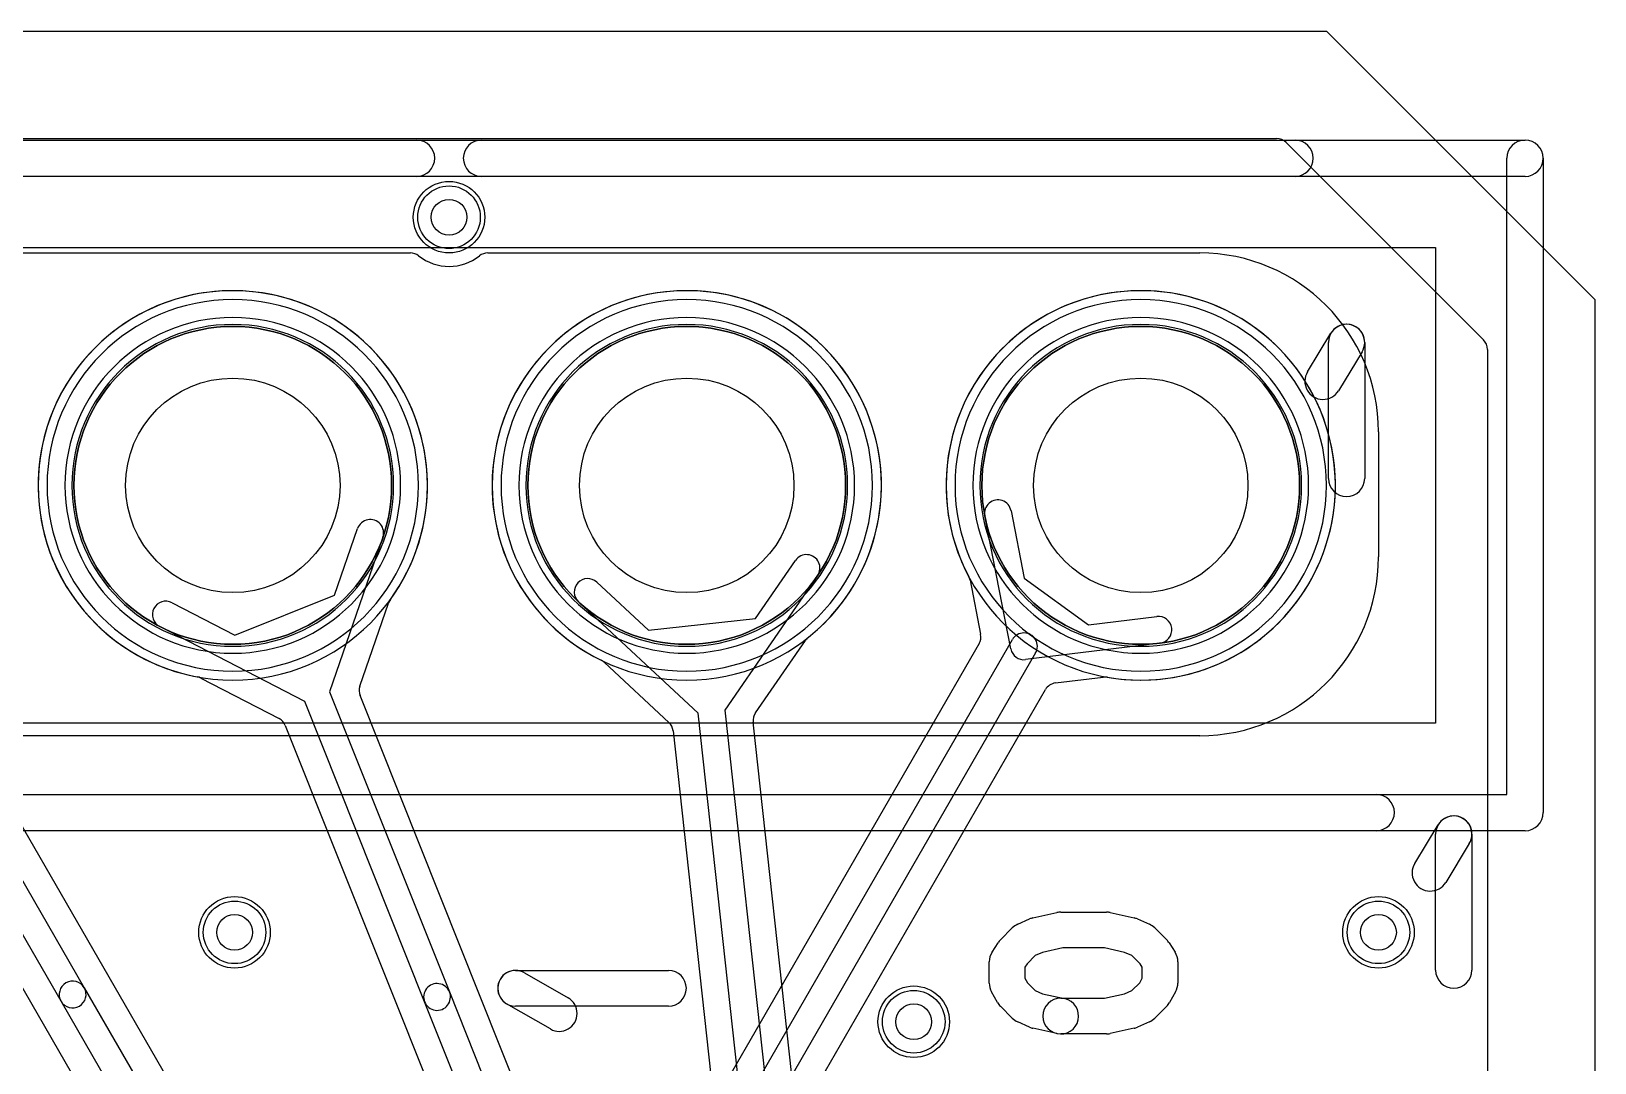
# Model space of a CAD drawing. Extents: x 0 to 57.1, y 0 to 59.8.
# Drawn here: x 45.86 to 54.61, y 54.07 to 59.84 of the extents above; entities that cross this region are included whole.
import ezdxf

# ---------------------------------------------------------------- set-up
doc = ezdxf.new("R2010")
doc.units = 0
for name, color, linetype in [('Hole', 1, 'CONTINUOUS'), ('L1', 3, 'CONTINUOUS'), ('L2', 3, 'CONTINUOUS'), ('L3', 3, 'CONTINUOUS'), ('L4', 3, 'CONTINUOUS'), ('MetalMask-A', 176, 'CONTINUOUS'), ('Outline', 7, 'CONTINUOUS'), ('PartsArea-A', 111, 'CONTINUOUS'), ('PartsArea-B', 111, 'CONTINUOUS'), ('PartsSilk-A', 221, 'CONTINUOUS'), ('PartsSilk-B', 221, 'CONTINUOUS'), ('Resist-A', 2, 'CONTINUOUS'), ('Resist-B', 2, 'CONTINUOUS'), ('Silk-A', 140, 'CONTINUOUS'), ('Silk-B', 140, 'CONTINUOUS')]:
    doc.layers.add(name, color=color, linetype=linetype)

msp = doc.modelspace()

# ---------------------------------------------------------------- linework, layer by layer
at = {"layer": 'Hole'}
for centre, radius in [((48.2, 58.8), 0.1), ((46.99, 57.3), 0.6), ((49.53, 57.3), 0.6), ((52.07, 57.3), 0.6), ((47, 54.8), 0.1), ((53.4, 54.8), 0.1), ((50.8, 54.3), 0.1)]:
    msp.add_circle(centre, radius, dxfattribs=at)
at = {"layer": 'L1'}
for p, q in [((4.46017, 59.23996), (52.83039, 59.23996)), ((52.88398, 59.21744), (53.98799, 58.11344)), ((54.00996, 58.06041), (54.00996, 46.886)), ((51.34297, 56.38561), (51.19752, 57.12938)), ((51.34474, 57.15816), (51.41846, 56.7812)), ((51.41846, 56.7812), (51.77847, 56.51983)), ((51.11504, 56.76938), (51.17416, 56.46711)), ((51.77847, 56.51983), (52.15972, 56.56647)), ((46.80588, 48.56403), (51.35163, 56.4375)), ((51.1655, 56.4152), (46.67595, 48.63905)), ((51.48153, 56.3625), (46.93579, 48.48903)), ((52.17794, 56.41757), (51.42569, 56.32555)), ((49.97917, 53.46024), (51.53663, 56.15785)), ((51.59247, 56.19479), (51.86038, 56.22757))]:
    msp.add_line(p, q, dxfattribs=at)
for centre, radius in [((48.2, 58.8), 0.2), ((46.99, 57.3), 0.889), ((49.53, 57.3), 0.889), ((52.07, 57.3), 0.889), ((47, 54.8), 0.2), ((53.4, 54.8), 0.2), ((50.8, 54.3), 0.2)]:
    msp.add_circle(centre, radius, dxfattribs=at)
for centre, radius, start, end in [((52.83039, 59.16496), 0.075, 45.005402, 90), ((52.83095, 59.16441), 0.075, 45, 45.605024), ((46.99, 57.3), 1.08904, 90, -90), ((46.99, 57.3), 1.08904, -90, 90), ((49.53, 57.3), 1.08904, 90, -90), ((49.53, 57.3), 1.08904, -90, 90), ((52.07001, 57.30001), 1.08905, -99.878179, -152.082188), ((53.93496, 58.06041), 0.075, 0, 45), ((51.27113, 57.14377), 0.075, 11.061239, -168.935007), ((51.04143, 56.75499), 0.075, 11.061239, 27.921497), ((52.16883, 56.49202), 0.075, -83.02374, 96.974135), ((51.10055, 56.45271), 0.07501, -30.007343, 11.068736), ((51.41658, 56.4), 0.075, -30.000728, 150), ((51.41658, 56.4), 0.07501, -168.938761, -83.02374), ((51.60158, 56.12035), 0.075, 96.977188, 149.999272), ((51.86949, 56.15313), 0.075, 96.338504, 96.977188), ((51.87031, 56.15322), 0.075, 80.119468, 96.968678)]:
    msp.add_arc(centre, radius, start, end, dxfattribs=at)
at = {"layer": 'L2'}
for p, q in [((4.46017, 59.23996), (52.83039, 59.23996)), ((52.88398, 59.21744), (53.98799, 58.11344)), ((54.00996, 58.06041), (54.00996, 46.886))]:
    msp.add_line(p, q, dxfattribs=at)
for centre in [(48.2, 58.8), (47, 54.8), (53.4, 54.8), (50.8, 54.3)]:
    msp.add_circle(centre, 0.2, dxfattribs=at)
for centre, radius, start, end in [((52.83039, 59.16496), 0.075, 45.005402, 90), ((52.83095, 59.16441), 0.075, 45, 45.605024), ((46.99, 57.3), 0.90004, 90, -90), ((46.99, 57.3), 0.90004, -90, 90), ((49.53, 57.3), 0.90004, 90, -90), ((49.53, 57.3), 0.90004, -90, 90), ((52.07, 57.3), 0.90004, 90, -90), ((52.07, 57.3), 0.90004, -90, 90), ((53.93496, 58.06041), 0.075, 0, 45)]:
    msp.add_arc(centre, radius, start, end, dxfattribs=at)
at = {"layer": 'L3'}
for p, q in [((4.46017, 59.23996), (52.83039, 59.23996)), ((52.88398, 59.21744), (53.98799, 58.11344)), ((54.00996, 58.06041), (54.00996, 46.886))]:
    msp.add_line(p, q, dxfattribs=at)
for centre in [(48.2, 58.8), (47, 54.8), (53.4, 54.8), (50.8, 54.3)]:
    msp.add_circle(centre, 0.2, dxfattribs=at)
for centre, radius, start, end in [((52.83039, 59.16496), 0.075, 45.005402, 90), ((52.83095, 59.16441), 0.075, 45, 45.605024), ((46.99, 57.3), 0.90004, 90, -90), ((46.99, 57.3), 0.90004, -90, 90), ((49.53, 57.3), 0.90004, 90, -90), ((49.53, 57.3), 0.90004, -90, 90), ((52.07, 57.3), 0.90004, 90, -90), ((52.07, 57.3), 0.90004, -90, 90), ((53.93496, 58.06041), 0.075, 0, 45)]:
    msp.add_arc(centre, radius, start, end, dxfattribs=at)
at = {"layer": 'L4'}
for p, q in [((4.46017, 59.23996), (52.83039, 59.23996)), ((52.88398, 59.21744), (53.98799, 58.11344)), ((54.00996, 58.06041), (54.00996, 46.886)), ((47.55935, 56.68518), (47.68843, 57.05852)), ((47.83019, 57.0095), (47.53168, 56.14609)), ((49.91387, 56.55516), (50.13823, 56.88028)), ((50.26169, 56.79508), (49.74283, 56.04317)), ((47.00091, 56.46212), (47.55935, 56.68518)), ((49.0268, 56.75879), (49.31609, 56.48981)), ((46.65014, 56.64379), (47.00091, 56.46212)), ((47.70087, 56.17627), (47.86172, 56.6415)), ((49.59371, 56.02687), (48.92466, 56.64893)), ((47.39238, 56.09045), (46.58116, 56.51059)), ((49.31609, 56.48981), (49.91387, 56.55516)), ((49.9139, 56.0269), (50.19351, 56.43209)), ((49.06917, 56.30968), (49.06975, 56.30915)), ((49.07023, 56.30871), (49.43018, 55.97403)), ((46.02917, 54.4148), (45.02131, 56.16046)), ((45.15121, 56.23547), (46.15907, 54.4898)), ((47.31083, 52.79497), (45.32305, 56.23791)), ((46.81185, 56.22215), (47.24896, 55.99576)), ((48.06325, 54.4109), (47.39238, 56.09045)), ((47.53168, 56.14609), (48.20255, 54.46654)), ((49.02313, 52.81673), (47.7021, 56.12394)), ((44.93327, 56.01288), (46.92105, 52.56994)), ((49.8931, 53.28773), (49.59371, 56.02687)), ((49.74283, 56.04317), (50.04222, 53.30405)), ((47.28412, 55.95698), (48.60516, 52.64977)), ((49.45367, 55.92725), (49.7382, 53.32415)), ((50.1856, 53.37308), (49.90107, 55.97615)), ((47.05099, 52.64496), (46.02917, 54.4148)), ((46.15907, 54.4898), (47.18089, 52.71996)), ((48.7445, 52.70543), (48.06325, 54.4109)), ((48.20255, 54.46654), (48.8838, 52.76107))]:
    msp.add_line(p, q, dxfattribs=at)
for centre, radius in [((48.2, 58.8), 0.2), ((46.99, 57.3), 0.889), ((49.53, 57.3), 0.889), ((52.07, 57.3), 0.889), ((47, 54.8), 0.2), ((53.4, 54.8), 0.2), ((50.8, 54.3), 0.2)]:
    msp.add_circle(centre, radius, dxfattribs=at)
for centre, radius, start, end in [((52.83039, 59.16496), 0.075, 45.005402, 90), ((52.83095, 59.16441), 0.075, 45, 45.605024), ((46.99, 57.3), 1.08904, -35.926959, -100.525639), ((49.53, 57.29999), 1.08904, -51.461878, -116.084827), ((52.07, 57.3), 1.08904, 90, -90), ((52.07, 57.3), 1.08904, -90, 90), ((53.93496, 58.06041), 0.075, 0, 45), ((47.75931, 57.03401), 0.075, -19.075166, 160.927852), ((50.19996, 56.83768), 0.075, -34.609637, 145.39187), ((48.97573, 56.70386), 0.075, 47.08551, -132.915918), ((46.61565, 56.57719), 0.075, 62.621813, -117.380463), ((47.9326, 56.61699), 0.075, 144.069794, 160.924834), ((50.25524, 56.38949), 0.075, 128.54169, 145.390363), ((49.01858, 56.25432), 0.075, 47.577786, 64.261749), ((49.01916, 56.25378), 0.075, 47.08551, 47.582939), ((46.77736, 56.15555), 0.075, 62.621813, 79.475138), ((47.77175, 56.15176), 0.075, 160.924834, -158.226962), ((47.21447, 55.92916), 0.075, 21.773038, 62.621813), ((49.97563, 55.9843), 0.075, 145.390363, -173.761883), ((49.37911, 55.9191), 0.075, 6.238117, 47.08551), ((46.09412, 54.4523), 0.075, 30.000728, -149.999942), ((48.1329, 54.43872), 0.075, 21.773038, -158.226051), ((46.09412, 54.4523), 0.075, -149.999272, 29.999995), ((48.1329, 54.43872), 0.075, -158.226962, 21.773577), ((49.02385, 58.57904), 8.77497, -150.000095, -104.999878), ((49.02386, 58.57904), 8.925, -150.000091, -104.999997)]:
    msp.add_arc(centre, radius, start, end, dxfattribs=at)
at = {"layer": 'MetalMask-A'}
for centre, start, end in [((46.99, 57.3), 0, 180), ((49.53, 57.3), 0, 180), ((52.07, 57.3), 0, 180), ((46.99, 57.3), 180, 0), ((49.53, 57.3), 180, 0), ((52.07, 57.3), 180, 0)]:
    msp.add_arc(centre, 0.889, start, end, dxfattribs=at)
at = {"layer": 'Outline'}
for p, q in [((1, 59.84), (53.11, 59.84)), ((53.11, 59.84), (54.61, 58.34)), ((54.61, 58.34), (54.61, 46.886))]:
    msp.add_line(p, q, dxfattribs=at)
at = {"layer": 'PartsArea-A'}
for p, q in [((32.64, 58.63), (53.72, 58.63)), ((53.72, 58.63), (53.72, 55.97)), ((53.72, 55.97), (32.64, 55.97))]:
    msp.add_line(p, q, dxfattribs=at)
at = {"layer": 'PartsArea-B'}
for centre, start, end in [((46.99, 57.3), 0, 180), ((49.53, 57.3), 0, 180), ((52.07, 57.3), 0, 180), ((46.99, 57.3), 180, 0), ((49.53, 57.3), 180, 0), ((52.07, 57.3), 180, 0)]:
    msp.add_arc(centre, 0.889, start, end, dxfattribs=at)
at = {"layer": 'PartsSilk-A'}
for p, q in [((32.14, 59.2316), (54.22, 59.2316)), ((54.1184, 55.5716), (54.1184, 59.13)), ((54.3216, 59.13), (54.3216, 55.47)), ((54.22, 59.0284), (32.2416, 59.0284)), ((53.00298, 57.93487), (53.13439, 58.15222)), ((53.11973, 57.33892), (53.11973, 58.09965)), ((53.32293, 58.09965), (53.32293, 57.33892)), ((53.30827, 58.04708), (53.17686, 57.82973)), ((32.2416, 55.5716), (54.1184, 55.5716)), ((54.22, 55.3684), (32.14, 55.3684)), ((51.38161, 54.84508), (51.44828, 54.87471)), ((51.4672, 54.88095), (51.60053, 54.91058)), ((51.62222, 54.91296), (51.87778, 54.91296)), ((51.89947, 54.91058), (52.0328, 54.88095)), ((52.05172, 54.87471), (52.11839, 54.84508)), ((51.28485, 54.75775), (51.35151, 54.82441)), ((52.14849, 54.82441), (52.21515, 54.75775)), ((51.23811, 54.68927), (51.27145, 54.74112)), ((51.52036, 54.68788), (51.4798, 54.66986)), ((51.6332, 54.71296), (51.52036, 54.68788)), ((51.8668, 54.71296), (51.6332, 54.71296)), ((51.97964, 54.68788), (51.8668, 54.71296)), ((52.0202, 54.66986), (51.97964, 54.68788)), ((52.22855, 54.74112), (52.26189, 54.68927)), ((48.57222, 54.58704), (49.42778, 54.58704)), ((51.22222, 54.51667), (51.22222, 54.63519)), ((51.43386, 54.62392), (51.42222, 54.60581)), ((51.42222, 54.60581), (51.42222, 54.54287)), ((51.4798, 54.66986), (51.43386, 54.62392)), ((52.06614, 54.62392), (52.0202, 54.66986)), ((52.07778, 54.60581), (52.06614, 54.62392)), ((52.07778, 54.54287), (52.07778, 54.60581)), ((52.27778, 54.63519), (52.27778, 54.51667)), ((48.62212, 54.5737), (48.86657, 54.43296)), ((51.42222, 54.54287), (51.43598, 54.51841)), ((51.43598, 54.51841), (51.4798, 54.47458)), ((52.0202, 54.47458), (52.06402, 54.51841)), ((52.06402, 54.51841), (52.07778, 54.54287)), ((51.26841, 54.40838), (51.23507, 54.46764)), ((51.4798, 54.47458), (51.52036, 54.45656)), ((51.52036, 54.45656), (51.64391, 54.4291)), ((51.62222, 54.43148), (51.8668, 54.43148)), ((51.8668, 54.43148), (51.97964, 54.45656)), ((51.97964, 54.45656), (52.0202, 54.47458)), ((52.26493, 54.46764), (52.23159, 54.40838)), ((48.76677, 54.25964), (48.52232, 54.40038)), ((49.42778, 54.38704), (48.57222, 54.38704)), ((51.3515, 54.32003), (51.28484, 54.3867)), ((52.21516, 54.3867), (52.1485, 54.32003)), ((51.44828, 54.26973), (51.38161, 54.29936)), ((51.60053, 54.23386), (51.4672, 54.26349)), ((52.0328, 54.26349), (51.89947, 54.23386)), ((52.11839, 54.29936), (52.05172, 54.26973)), ((51.87778, 54.23148), (51.62222, 54.23148))]:
    msp.add_line(p, q, dxfattribs=at)
for centre, radius, start, end in [((54.22, 59.13), 0.1016, 0, 180), ((54.22, 59.13), 0.1016, -90, 90), ((53.22133, 58.09965), 0.1016, 0, 180), ((53.22133, 58.09965), 0.1016, -31.16009, 148.842805), ((53.08992, 57.8823), 0.1016, 148.83991, -31.157195), ((53.22133, 57.33892), 0.1016, 180, 0), ((54.22, 55.47), 0.1016, -90, 0), ((51.48889, 54.78333), 0.1, 102.526943, 113.960744), ((51.62222, 54.81296), 0.1, 90, 102.526943), ((51.87778, 54.81296), 0.1, 77.473057, 90), ((52.01111, 54.78333), 0.1, 66.039256, 77.473057), ((51.42222, 54.7537), 0.1, 113.960744, 135), ((52.07778, 54.7537), 0.1, 45, 66.039256), ((51.32222, 54.63519), 0.1, 147.260298, 180), ((51.35556, 54.68704), 0.1, 135, 147.260298), ((52.14444, 54.68704), 0.1, 32.739702, 45), ((52.17778, 54.63519), 0.1, 0, 32.739702), ((48.57222, 54.48704), 0.1, 60.066081, -119.930818), ((48.57222, 54.48704), 0.1, 90, -90), ((49.42778, 54.48704), 0.1, -90, 90), ((51.32222, 54.51667), 0.1, 180, -150.638189), ((52.17778, 54.51667), 0.1, -29.361811, 0), ((48.81667, 54.3463), 0.1, -119.933919, 60.069182), ((51.35556, 54.45741), 0.1, -150.638189, -135.004051), ((51.62222, 54.33148), 0.1, 90, -90), ((51.62222, 54.33148), 0.1, -102.526943, 77.470737), ((52.14444, 54.45741), 0.1, -44.995949, -29.361811), ((51.42222, 54.39074), 0.1, -135.004051, -113.960744), ((51.48889, 54.36111), 0.1, -113.960744, -102.526943), ((51.87778, 54.33148), 0.1, -90, -77.473057), ((52.01111, 54.36111), 0.1, -77.473057, -66.039256), ((52.07778, 54.39074), 0.1, -66.039256, -44.995949)]:
    msp.add_arc(centre, radius, start, end, dxfattribs=at)
at = {"layer": 'PartsSilk-B'}
for p, q in [((43.41651, 58.6), (47.98349, 58.6)), ((48.41651, 58.6), (52.4, 58.6)), ((53.4, 57.6), (53.4, 56.9)), ((52.4, 55.9), (33.9, 55.9))]:
    msp.add_line(p, q, dxfattribs=at)
for centre, radius, start, end in [((47.98349, 58.525), 0.075, 51.783994, 90), ((48.2, 58.8), 0.275, -128.213046, -51.786954), ((48.41651, 58.525), 0.075, 90, 128.216006), ((52.4, 57.6), 1, 0, 90), ((46.99, 57.3), 1.039, 90, -90), ((46.99, 57.3), 1.039, -90, 90), ((49.53, 57.3), 1.039, 90, -90), ((49.53, 57.3), 1.039, -90, 90), ((52.07, 57.3), 1.039, 90, -90), ((52.07, 57.3), 1.039, -90, 90), ((52.4, 56.9), 1, -90, 0)]:
    msp.add_arc(centre, radius, start, end, dxfattribs=at)
at = {"layer": 'Resist-A'}
for centre, radius in [((48.2, 58.8), 0.175), ((46.99, 57.3), 0.889), ((49.53, 57.3), 0.889), ((52.07, 57.3), 0.889), ((47, 54.8), 0.175), ((53.4, 54.8), 0.175), ((50.8, 54.3), 0.175)]:
    msp.add_circle(centre, radius, dxfattribs=at)
for centre, start, end in [((46.99, 57.3), 0, 180), ((49.53, 57.3), 0, 180), ((52.07, 57.3), 0, 180), ((46.99, 57.3), 180, 0), ((49.53, 57.3), 180, 0), ((52.07, 57.3), 180, 0)]:
    msp.add_arc(centre, 0.939, start, end, dxfattribs=at)
at = {"layer": 'Resist-B'}
for centre, radius in [((48.2, 58.8), 0.175), ((46.99, 57.3), 0.889), ((49.53, 57.3), 0.889), ((52.07, 57.3), 0.889), ((47, 54.8), 0.175), ((53.4, 54.8), 0.175), ((50.8, 54.3), 0.175)]:
    msp.add_circle(centre, radius, dxfattribs=at)
for centre, start, end in [((46.99, 57.3), 0, 180), ((49.53, 57.3), 0, 180), ((52.07, 57.3), 0, 180), ((46.99, 57.3), 180, 0), ((49.53, 57.3), 180, 0), ((52.07, 57.3), 180, 0)]:
    msp.add_arc(centre, 0.939, start, end, dxfattribs=at)
at = {"layer": 'Silk-A'}
for p, q in [((43.38146, 59.2316), (48.01854, 59.2316)), ((48.38146, 59.2316), (52.93315, 59.2316)), ((48.01854, 59.0284), (43.38146, 59.0284)), ((52.93315, 59.0284), (48.38146, 59.0284)), ((34.161, 55.5716), (53.38759, 55.5716)), ((53.60298, 55.18487), (53.73439, 55.40222)), ((53.38759, 55.3684), (34.161, 55.3684)), ((53.71973, 54.58892), (53.71973, 55.34965)), ((53.90827, 55.29708), (53.77686, 55.07973)), ((53.92293, 55.34965), (53.92293, 54.58892)), ((51.38161, 54.84508), (51.44828, 54.87471)), ((51.4672, 54.88095), (51.60053, 54.91058)), ((51.62222, 54.91296), (51.87778, 54.91296)), ((51.89947, 54.91058), (52.0328, 54.88095)), ((52.05172, 54.87471), (52.11839, 54.84508)), ((51.28485, 54.75775), (51.35151, 54.82441)), ((52.14849, 54.82441), (52.21515, 54.75775)), ((51.23811, 54.68927), (51.27145, 54.74112)), ((51.52036, 54.68788), (51.4798, 54.66986)), ((51.6332, 54.71296), (51.52036, 54.68788)), ((51.8668, 54.71296), (51.6332, 54.71296)), ((51.97964, 54.68788), (51.8668, 54.71296)), ((52.0202, 54.66986), (51.97964, 54.68788)), ((52.22855, 54.74112), (52.26189, 54.68927)), ((48.57222, 54.58704), (49.42778, 54.58704)), ((51.22222, 54.51667), (51.22222, 54.63519)), ((51.43386, 54.62392), (51.42222, 54.60581)), ((51.42222, 54.60581), (51.42222, 54.54287)), ((51.4798, 54.66986), (51.43386, 54.62392)), ((52.06614, 54.62392), (52.0202, 54.66986)), ((52.07778, 54.60581), (52.06614, 54.62392)), ((52.07778, 54.54287), (52.07778, 54.60581)), ((52.27778, 54.63519), (52.27778, 54.51667)), ((48.62212, 54.5737), (48.86657, 54.43296)), ((51.42222, 54.54287), (51.43598, 54.51841)), ((51.43598, 54.51841), (51.4798, 54.47458)), ((52.0202, 54.47458), (52.06402, 54.51841)), ((52.06402, 54.51841), (52.07778, 54.54287)), ((51.26841, 54.40838), (51.23507, 54.46764)), ((51.4798, 54.47458), (51.52036, 54.45656)), ((51.52036, 54.45656), (51.64391, 54.4291)), ((51.62222, 54.43148), (51.8668, 54.43148)), ((51.8668, 54.43148), (51.97964, 54.45656)), ((51.97964, 54.45656), (52.0202, 54.47458)), ((52.26493, 54.46764), (52.23159, 54.40838)), ((48.76677, 54.25964), (48.52232, 54.40038)), ((49.42778, 54.38704), (48.57222, 54.38704)), ((51.3515, 54.32003), (51.28484, 54.3867)), ((52.21516, 54.3867), (52.1485, 54.32003)), ((51.44828, 54.26973), (51.38161, 54.29936)), ((51.60053, 54.23386), (51.4672, 54.26349)), ((52.0328, 54.26349), (51.89947, 54.23386)), ((52.11839, 54.29936), (52.05172, 54.26973)), ((51.87778, 54.23148), (51.62222, 54.23148))]:
    msp.add_line(p, q, dxfattribs=at)
for centre, radius, start, end in [((48.01854, 59.13), 0.1016, -90, 90), ((48.38146, 59.13), 0.1016, 90, -90), ((52.93315, 59.13), 0.1016, -90, 90), ((53.38759, 55.47), 0.1016, -90, 90), ((53.82133, 55.34965), 0.1016, 0, 180), ((53.82133, 55.34965), 0.1016, -31.16009, 148.842805), ((53.68992, 55.1323), 0.1016, 148.83991, -31.157195), ((51.48889, 54.78333), 0.1, 102.526943, 113.960744), ((51.62222, 54.81296), 0.1, 90, 102.526943), ((51.87778, 54.81296), 0.1, 77.473057, 90), ((52.01111, 54.78333), 0.1, 66.039256, 77.473057), ((51.42222, 54.7537), 0.1, 113.960744, 135), ((52.07778, 54.7537), 0.1, 45, 66.039256), ((51.32222, 54.63519), 0.1, 147.260298, 180), ((51.35556, 54.68704), 0.1, 135, 147.260298), ((52.14444, 54.68704), 0.1, 32.739702, 45), ((52.17778, 54.63519), 0.1, 0, 32.739702), ((48.57222, 54.48704), 0.1, 60.066081, -119.930818), ((48.57222, 54.48704), 0.1, 90, -90), ((49.42778, 54.48704), 0.1, -90, 90), ((53.82133, 54.58892), 0.1016, 180, 0), ((51.32222, 54.51667), 0.1, 180, -150.638189), ((52.17778, 54.51667), 0.1, -29.361811, 0), ((48.81667, 54.3463), 0.1, -119.933919, 60.069182), ((51.35556, 54.45741), 0.1, -150.638189, -135.004051), ((51.62222, 54.33148), 0.1, 90, -90), ((51.62222, 54.33148), 0.1, -102.526943, 77.470737), ((52.14444, 54.45741), 0.1, -44.995949, -29.361811), ((51.42222, 54.39074), 0.1, -135.004051, -113.960744), ((51.48889, 54.36111), 0.1, -113.960744, -102.526943), ((51.87778, 54.33148), 0.1, -90, -77.473057), ((52.01111, 54.36111), 0.1, -77.473057, -66.039256), ((52.07778, 54.39074), 0.1, -66.039256, -44.995949)]:
    msp.add_arc(centre, radius, start, end, dxfattribs=at)
at = {"layer": 'Silk-B'}
for p, q in [((43.41651, 58.6), (47.98349, 58.6)), ((48.41651, 58.6), (52.4, 58.6)), ((53.4, 57.6), (53.4, 56.9)), ((52.4, 55.9), (33.9, 55.9))]:
    msp.add_line(p, q, dxfattribs=at)
for centre, radius, start, end in [((47.98349, 58.525), 0.075, 51.783994, 90), ((48.2, 58.8), 0.275, -128.213046, -51.786954), ((48.41651, 58.525), 0.075, 90, 128.216006), ((52.4, 57.6), 1, 0, 90), ((46.99, 57.3), 1.039, 90, -90), ((46.99, 57.3), 1.039, -90, 90), ((49.53, 57.3), 1.039, 90, -90), ((49.53, 57.3), 1.039, -90, 90), ((52.07, 57.3), 1.039, 90, -90), ((52.07, 57.3), 1.039, -90, 90), ((52.4, 56.9), 1, -90, 0)]:
    msp.add_arc(centre, radius, start, end, dxfattribs=at)

doc.saveas('drawing.dxf')
